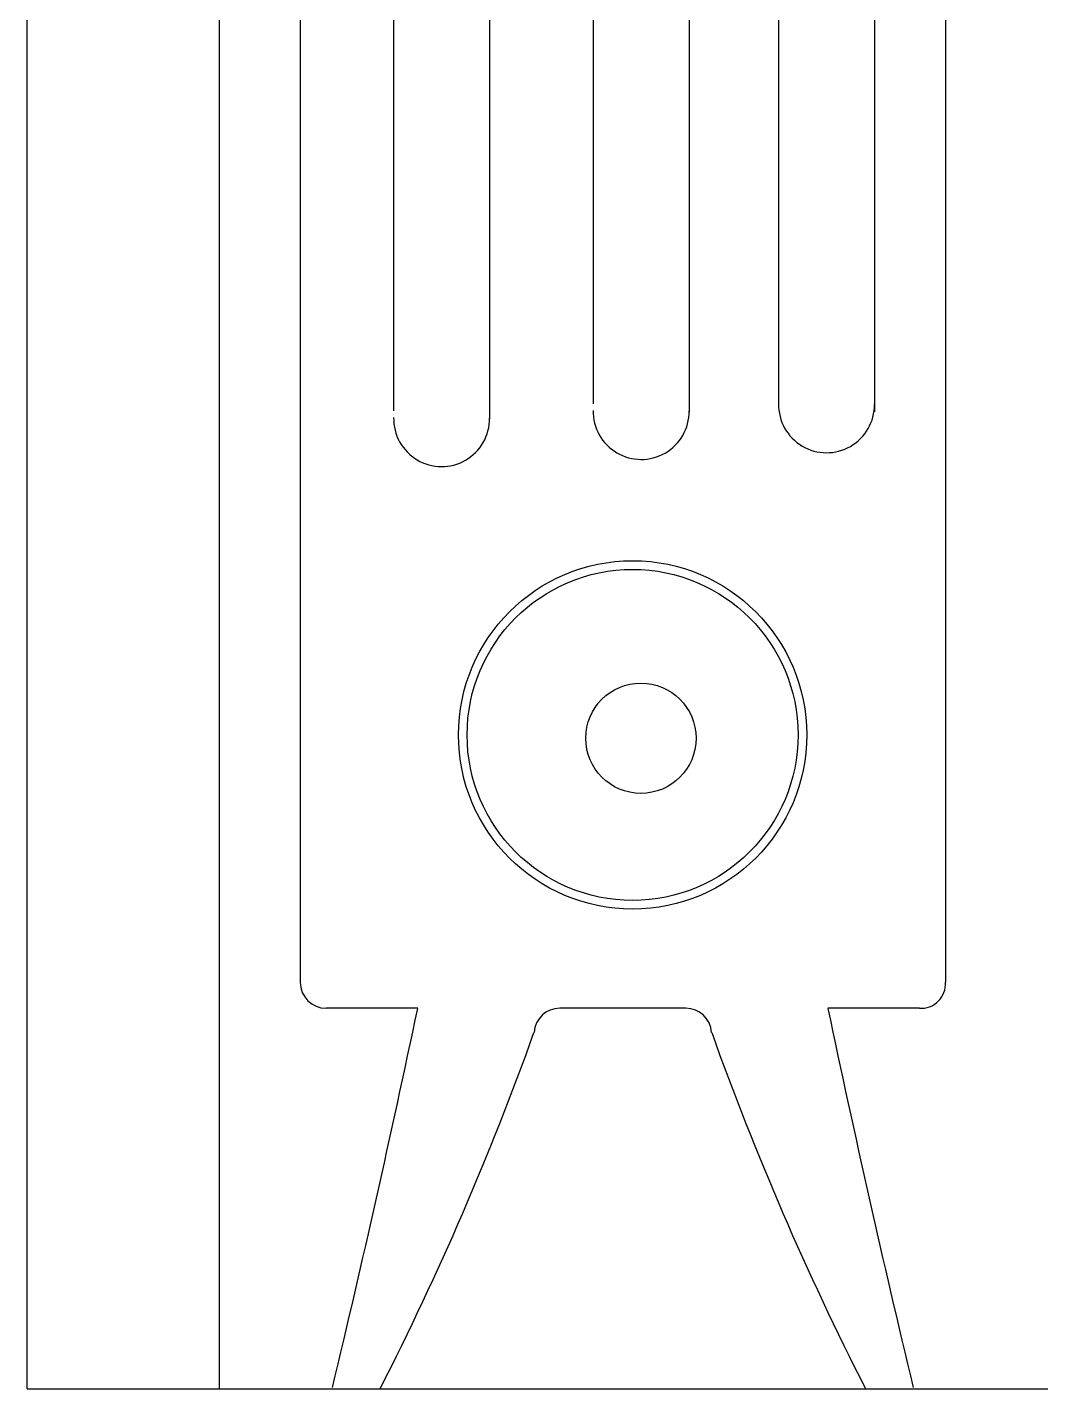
# Model space of a CAD drawing. Header units: metres. Extents: x 255888 to 260244, y 1005 to 5882.
# Drawn here: x 255888 to 256707, y 1005 to 2106 of the extents above; entities that cross this region are included whole.
import ezdxf

# ---------------------------------------------------------------- set-up
doc = ezdxf.new("R2010")
doc.units = ezdxf.units.M
for name, color, linetype in [('12', 1, 'Continuous'), ('15', 2, 'Continuous'), ('17', 1, 'Continuous')]:
    doc.layers.add(name, color=color, linetype=linetype)

msp = doc.modelspace()

# ---------------------------------------------------------------- linework, layer by layer
at = {"layer": '12'}
for p, q in [((256043.06, 1004.55), (256043.06, 4724.55)), ((256630.85, 3798.04), (256630.19, 1333.19))]:
    msp.add_line(p, q, dxfattribs=at)
at = {"layer": '15'}
for q in [(255887.57, 5748.01), (258239.58, 1004.55)]:
    msp.add_line((255887.57, 1004.55), q, dxfattribs=at)
at = {"layer": '17'}
for p, q in [((256108.38, 3749.67), (256108.38, 1333.19)), ((256183.91, 3502.61), (256183.91, 1795.3)), ((256261.53, 3503.71), (256261.53, 1788.78)), ((256345.35, 3508.37), (256345.35, 1801.06)), ((256422.97, 3509.48), (256422.97, 1794.54)), ((256495.27, 3508.37), (256495.27, 1801.07)), ((256572.89, 3509.48), (256572.89, 1794.54)), ((256203.41, 1312.19), (256129.38, 1312.19)), ((256420.17, 1312.19), (256318.4, 1312.19)), ((256609.19, 1312.19), (256535.16, 1312.19))]:
    msp.add_line(p, q, dxfattribs=at)
for centre, radius in [((256377.19, 1533.25), 140.83), ((256377.19, 1533.25), 133.83), ((256383.89, 1530.57), 44.61)]:
    msp.add_circle(centre, radius, dxfattribs=at)
for centre, radius, start, end in [((256384.16, 1794.82), 38.81, 178.79, 0.42), ((256534.07, 1800.25), 38.81, 178.79, 0.42), ((256222.72, 1789.06), 38.81, 178.79, 0.42), ((256129.38, 1333.19), 21, 180, 270), ((256610.51, 1331.88), 19.73, 266.18, 3.81), ((245392.28, 3582.47), 11046.93, 346.51, 348.14), ((256318.4, 1291.19), 21, 90, 175.84), ((256420.17, 1291.19), 21, 4.16, 90), ((267346.29, 3582.47), 11046.93, 191.86, 193.49), ((253983.6, 2121.03), 2457.65, 332.98, 340.3), ((258754.98, 2121.03), 2457.65, 199.7, 207.02)]:
    msp.add_arc(centre, radius, start, end, dxfattribs=at)

doc.saveas('drawing.dxf')
